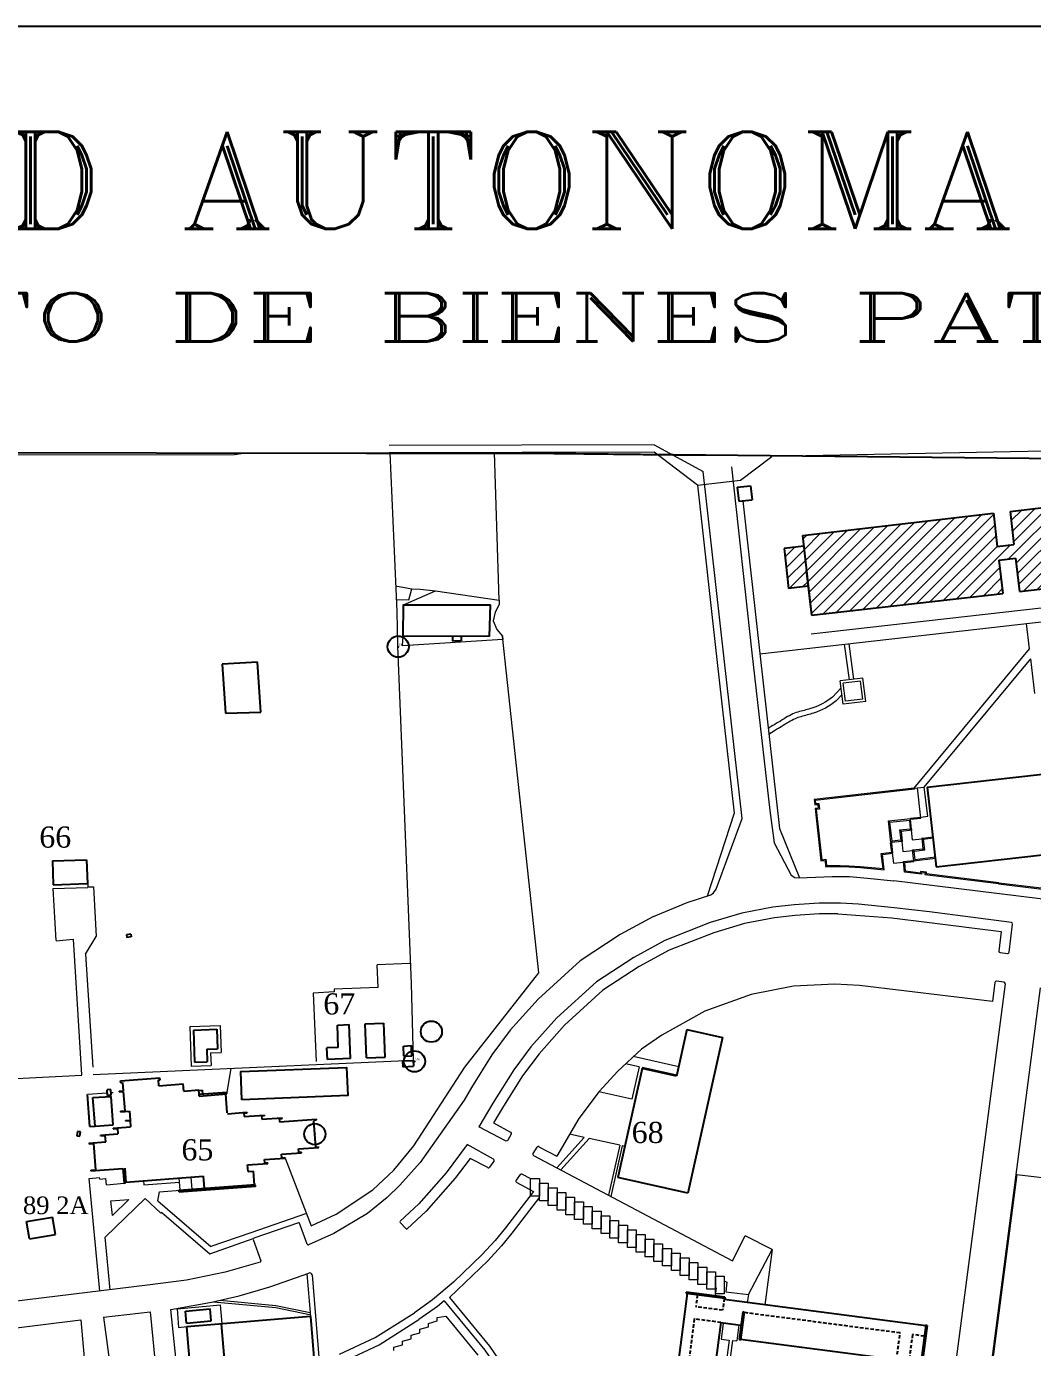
# Model space of a CAD drawing. Header units: millimetres. Extents: x 740 to 5908, y 1492 to 3373.
# Drawn here: x 4724.5 to 5010.2, y 2896.7 to 3271.8 of the extents above; entities that cross this region are included whole.
import ezdxf
from ezdxf.enums import TextEntityAlignment as Align

# ---------------------------------------------------------------- set-up
doc = ezdxf.new("R2010")
doc.units = ezdxf.units.MM
doc.header["$PDMODE"] = 32
doc.header["$PDSIZE"] = 6
doc.linetypes.add('OCULTA2', pattern=[0.3, 0.2, -0.1])
for name, color, linetype in [('AUXIPUNT', 7, 'Continuous'), ('CERCAS', 42, 'Continuous'), ('CONSTRU2', 4, 'Continuous'), ('CONSTRU3', 3, 'Continuous'), ('CVL_PUNTO_NUM', 7, 'Continuous'), ('EDIFICIOS', 7, 'Continuous'), ('INSTALACIONES', 7, 'Continuous'), ('OTROS', 6, 'Continuous'), ('TEMPO', 7, 'Continuous'), ('ZMARCO', 7, 'Continuous')]:
    doc.layers.add(name, color=color, linetype=linetype)
doc.layers.add('VIAPEATO', color=8, linetype='Continuous', lineweight=0)
doc.styles.add('ARIAL', font='BOOKOS.TTF')
doc.styles.add('MONOTXT4', font='MONOTXT4.shx')
doc.styles.add('ROMANC', font='romanc', dxfattribs={"height": 2.5})
doc.styles.add('ROMANT', font='romant', dxfattribs={"height": 3.75})

msp = doc.modelspace()

# ---------------------------------------------------------------- hatches: boundary and pattern name
at = {"layer": 'EDIFICIOS', "lineweight": 0}
h = msp.add_hatch(dxfattribs=at)
h.set_pattern_fill('ANSI31', color=5, scale=0.75, style=0)
h.set_pattern_definition([(45, (15638.3434, 6030.325), (-1.683798, 1.683798), [])])
h.paths.add_polyline_path([(5084.98, 3143.49), (5030.66, 3137.2), (5031.75, 3127.77), (5027, 3127.22), (5025.91, 3136.65), (5003.82, 3134.1), (5004.91, 3124.66), (5000.19, 3124.12), (4999.09, 3133.55), (4944.87, 3127.28), (4947.44, 3104.64), (5001.72, 3110.81), (5000.63, 3120.24), (5005.36, 3120.79), (5006.45, 3111.35), (5028.55, 3113.86), (5027.45, 3123.34), (5032.2, 3123.89), (5033.29, 3114.4), (5087.59, 3120.57)])
h.paths.add_polyline_path([(5090.96, 3140.85), (5085.35, 3140.21), (5086.65, 3128.81), (5092.32, 3129.46)])
h.paths.add_polyline_path([(4945.21, 3124.24), (4939.61, 3123.6), (4940.87, 3112.19), (4946.51, 3112.83)])
h.paths.add_polyline_path([(5043.53, 3124.93), (5071.89, 3124.93), (5071.89, 3134.42), (5043.53, 3134.42)], flags=24)

# ---------------------------------------------------------------- linework, layer by layer
at = {"color": 8, "lineweight": 0}
for p, q in [((4976.6, 3055.52), (4948.17, 3052.28)), ((4976.64, 3055.23), (4948.5, 3052.01)), ((4976.6, 3055.52), (4979.45, 3055.83)), ((4976.6, 3055.52), (4976.64, 3055.23)), ((4978.51, 3047.02), (4977.56, 3055.64)), ((4980.41, 3047.52), (4979.45, 3055.83)), ((4948.17, 3052.28), (4948.33, 3050.79)), ((4948.33, 3050.79), (4949.21, 3050.85)), ((4949.32, 3049.81), (4948.45, 3049.7)), ((4948.45, 3049.7), (4950.06, 3034.86)), ((4948.5, 3052.01), (4948.59, 3051.11)), ((4948.59, 3051.11), (4949.47, 3051.16)), ((4949.21, 3050.85), (4949.32, 3049.81)), ((4949.47, 3051.16), (4949.66, 3049.55)), ((4949.66, 3049.55), (4948.78, 3049.44)), ((4948.78, 3049.44), (4950.32, 3035.19)), ((4969.26, 3046.2), (4975.65, 3046.9)), ((4969.94, 3040.05), (4969.26, 3046.2)), ((4969.26, 3046.2), (4969.7, 3045.85)), ((4969.7, 3045.85), (4975.3, 3046.46)), ((4970.3, 3040.48), (4969.7, 3045.85)), ((4975.65, 3046.9), (4975.3, 3046.46)), ((4975.57, 3043.99), (4975.3, 3046.46)), ((4975.84, 3043.77), (4975.52, 3046.74)), ((4975.55, 3046.97), (4978.48, 3047.32)), ((4975.59, 3046.68), (4978.51, 3047.02)), ((4978.48, 3047.3), (4980.41, 3047.52)), ((4938.37, 3044.01), (4943.98, 3030.03)), ((4972.45, 3043.65), (4975.57, 3043.99)), ((4972.45, 3043.65), (4972.77, 3040.73)), ((4972.45, 3043.65), (4972.89, 3043.3)), ((4972.89, 3043.3), (4976.01, 3043.64)), ((4972.89, 3043.3), (4973.21, 3040.38)), ((4975.57, 3043.99), (4976.01, 3043.64)), ((4975.7, 3043.6), (4976.02, 3040.83)), ((4936.84, 3039.99), (4941.63, 3030.82)), ((4970.19, 3039.99), (4969.89, 3039.95)), ((4970.21, 3037.3), (4969.89, 3039.95)), ((4970.3, 3040.48), (4969.94, 3040.04)), ((4973.21, 3040.38), (4969.94, 3040.05)), ((4970.54, 3037.04), (4970.19, 3039.99)), ((4972.77, 3040.73), (4970.3, 3040.48)), ((4972.77, 3040.73), (4973.21, 3040.38)), ((4973.05, 3040.36), (4973.37, 3037.5)), ((4976.02, 3040.83), (4978.85, 3041.15)), ((4979.16, 3038.32), (4978.82, 3041.42)), ((4978.82, 3041.42), (4979.26, 3041.07)), ((4978.99, 3041.29), (4981.92, 3041.65)), ((4979.26, 3041.07), (4981.95, 3041.4)), ((4979.6, 3037.96), (4979.26, 3041.07)), ((4950.06, 3034.86), (4951.26, 3034.98)), ((4950.32, 3035.19), (4951.53, 3035.31)), ((4951.26, 3034.98), (4951.43, 3033.26)), ((4951.53, 3035.31), (4951.7, 3033.56)), ((4967.23, 3036.95), (4970.21, 3037.3)), ((4967.75, 3032.66), (4967.23, 3036.95)), ((4967.56, 3036.69), (4970.54, 3037.04)), ((4968.1, 3032.32), (4967.56, 3036.69)), ((4970.37, 3037.02), (4970.69, 3034.18)), ((4973.37, 3037.5), (4976.16, 3037.82)), ((4973.55, 3034.66), (4976.49, 3035)), ((4973.86, 3031.65), (4973.55, 3034.66)), ((4973.88, 3034.39), (4976.52, 3034.7)), ((4976.14, 3038.01), (4979.16, 3038.32)), ((4976.14, 3038.01), (4976.58, 3037.66)), ((4976.5, 3034.75), (4976.14, 3038.01)), ((4976.85, 3035.2), (4976.49, 3034.75)), ((4976.52, 3034.7), (4976.49, 3035)), ((4982.62, 3035.51), (4976.5, 3034.75)), ((4976.58, 3037.66), (4979.6, 3037.96)), ((4976.85, 3035.2), (4976.58, 3037.66)), ((4982.57, 3035.91), (4976.85, 3035.2)), ((4979.16, 3038.31), (4979.6, 3037.96)), ((4951.43, 3033.26), (4955.53, 3033.25)), ((4951.7, 3033.56), (4955.53, 3033.55)), ((4955.53, 3033.55), (4958, 3033.47)), ((4955.53, 3033.25), (4957.99, 3033.18)), ((4957.99, 3033.18), (4961.33, 3032.95)), ((4958, 3033.47), (4961.35, 3033.25)), ((4961.33, 3032.95), (4968.1, 3032.32)), ((4961.35, 3033.25), (4967.75, 3032.66)), ((4970.69, 3034.18), (4973.57, 3034.5)), ((4978.61, 3031.06), (4973.86, 3031.65)), ((4974.13, 3031.92), (4973.88, 3034.39)), ((4978.33, 3031.4), (4974.13, 3031.92)), ((4978.37, 3031.81), (4978.33, 3031.4)), ((4980.09, 3031.68), (4978.37, 3031.81)), ((4978.64, 3031.49), (4978.61, 3031.06)), ((4979.77, 3031.4), (4978.64, 3031.49)), ((4979.72, 3030.92), (4979.77, 3031.4)), ((5000.55, 3028.36), (4979.72, 3030.92)), ((4980.05, 3031.19), (4980.09, 3031.68)), ((5000.59, 3028.66), (4980.05, 3031.19)), ((4941.63, 3030.82), (4942.67, 3030.16)), ((4942.67, 3030.16), (4943.84, 3030.02)), ((4943.84, 3030.02), (4953.3, 3030.43)), ((4953.3, 3030.43), (4958.2, 3030.39)), ((4958.2, 3030.39), (4963.31, 3029.94)), ((4963.31, 3029.94), (4970.84, 3029.21)), ((5000.55, 3028.36), (5015.31, 3026.56)), ((5000.59, 3028.66), (5015.13, 3026.89))]:
    msp.add_line(p, q, dxfattribs=at)
msp.add_lwpolyline([(4300.18, 1984.43), (4453.08, 1940.03), (4580.18, 1912.85), (4722.26, 1870.97), (4798.36, 1843.09), (4883.6, 1835.78), (4915.97, 1848.95), (5020.9, 1900.99), (5233.79, 2716.9), (5251.5, 2788.26), (5258.76, 2832.58), (5262.45, 2871.52), (5263.64, 2901.55), (5263.33, 2931.6), (5259.57, 2976.3), (5248.42, 3146.62), (4880.45, 3150.47), (4106.56, 3151.7)])
at = {"layer": 'AUXIPUNT', "color": 7}
msp.add_point((4806.36, 2957.27), dxfattribs=at)
at = {"layer": 'CERCAS', "color": 7}
for p, q in [((4790.13, 3091.31), (4780.07, 3090.72)), ((4791.02, 3077.13), (4790.13, 3091.31)), ((4780.07, 3090.72), (4780.99, 3076.78)), ((4780.99, 3076.78), (4791.02, 3077.13))]:
    msp.add_line(p, q, dxfattribs=at)
at = {"layer": 'CONSTRU2', "color": 7}
for p, q in [((4845.46, 3098.62), (4845.46, 3097.28)), ((4847.92, 3098.61), (4847.92, 3097.36)), ((4847.92, 3097.36), (4845.46, 3097.28))]:
    msp.add_line(p, q, dxfattribs=at)
for points in [[(4855.92, 3098.59), (4831.42, 3098.66), (4831.51, 3107.54), (4856.16, 3107.52)], [(4785.65, 2967.05), (4785.32, 2975.02), (4815.32, 2976.24), (4815.72, 2968.23)]]:
    msp.add_lwpolyline(points, close=True, dxfattribs=at)
at = {"layer": 'CONSTRU3', "color": 7}
for p, q in [((4926.3, 3140.94), (4930.13, 3141.37)), ((4926.3, 3140.94), (4926.78, 3136.96)), ((4930.13, 3141.37), (4930.61, 3137.39)), ((4926.78, 3136.96), (4930.61, 3137.39)), ((4831.53, 2982.3), (4833.81, 2982.41)), ((4831.66, 2979.43), (4831.53, 2982.3)), ((4833.94, 2979.53), (4833.81, 2982.41)), ((4831.66, 2979.43), (4833.94, 2979.53)), ((4831.3, 2978.07), (4834.3, 2978.2)), ((4831.3, 2978.07), (4831.38, 2976.42)), ((4831.38, 2976.42), (4834.37, 2976.56)), ((4834.3, 2978.2), (4834.37, 2976.56)), ((4724.46, 2932.52), (4731.89, 2933.72)), ((4724.46, 2932.52), (4731.89, 2933.72)), ((4732.76, 2928.77), (4731.89, 2933.72)), ((4732.76, 2928.77), (4731.89, 2933.72)), ((4725.34, 2927.57), (4724.46, 2932.52)), ((4725.34, 2927.57), (4724.46, 2932.52)), ((4725.34, 2927.57), (4732.76, 2928.77)), ((4725.34, 2927.57), (4732.76, 2928.77)), ((4769.66, 2907.04), (4776.63, 2907.66)), ((4776.93, 2904.23), (4776.63, 2907.66)), ((4769.97, 2903.61), (4769.66, 2907.04)), ((4769.97, 2903.61), (4776.89, 2904.23))]:
    msp.add_line(p, q, dxfattribs=at)
msp.add_circle((4839.46, 2986.39), 3, dxfattribs=at)
at = {"layer": 'EDIFICIOS', "color": 7}
for p, q in [((5003.82, 3134.1), (5025.91, 3136.65)), ((4944.87, 3127.28), (4999.09, 3133.55)), ((4999.09, 3133.55), (5000.19, 3124.12)), ((5003.82, 3134.1), (5004.91, 3124.66)), ((4944.87, 3127.28), (4947.44, 3104.64)), ((5000.19, 3124.12), (5004.91, 3124.66)), ((4945.21, 3124.24), (4939.61, 3123.6)), ((4939.61, 3123.6), (4940.87, 3112.19)), ((5000.63, 3120.24), (5005.36, 3120.79)), ((5000.63, 3120.24), (5001.72, 3110.81)), ((5005.36, 3120.79), (5006.45, 3111.35)), ((5006.45, 3111.35), (5028.55, 3113.86)), ((4946.51, 3112.83), (4940.87, 3112.19)), ((4947.44, 3104.64), (5001.72, 3110.81)), ((4980.28, 3055.77), (5034.33, 3061.92)), ((4980.28, 3055.77), (4982.85, 3033.13)), ((4982.85, 3033.13), (5036.9, 3039.28)), ((4731.85, 3034.83), (4741.55, 3035.16)), ((4731.85, 3034.83), (4732.07, 3028.1)), ((4741.55, 3035.16), (4741.77, 3028.43)), ((4732.07, 3028.1), (4741.77, 3028.43)), ((4771.88, 2986.83), (4778.5, 2987.06)), ((4771.88, 2986.83), (4772.22, 2977.69)), ((4778.5, 2987.06), (4778.7, 2981.51)), ((4812.77, 2988.26), (4816.13, 2988.38)), ((4813.03, 2981.87), (4812.77, 2988.26)), ((4816.51, 2978.79), (4816.13, 2988.38)), ((4820.63, 2988.57), (4825.93, 2988.75)), ((4821.01, 2978.98), (4820.63, 2988.57)), ((4826.31, 2979.17), (4825.93, 2988.75)), ((4912.06, 2986.95), (4909.11, 2973.74)), ((4912.06, 2986.95), (4922.17, 2984.7)), ((4922.17, 2984.7), (4912.31, 2940.54)), ((4775.68, 2981.41), (4778.7, 2981.51)), ((4775.68, 2981.41), (4775.81, 2977.81)), ((4813.03, 2981.87), (4809.77, 2981.75)), ((4810.01, 2978.5), (4809.77, 2981.75)), ((4816.51, 2978.75), (4810.01, 2978.5)), ((4821.01, 2978.98), (4826.31, 2979.17)), ((4772.22, 2977.69), (4775.81, 2977.81)), ((4899.35, 2975.92), (4892.44, 2944.98)), ((4909.11, 2973.74), (4899.35, 2975.92)), ((4751.21, 2972.37), (4762.4, 2973.24)), ((4751.25, 2971.87), (4751.21, 2972.37)), ((4751.25, 2971.87), (4751.77, 2971.91)), ((4751.77, 2971.91), (4751.95, 2969.57)), ((4761.94, 2972.7), (4762.44, 2972.74)), ((4762.07, 2970.98), (4761.94, 2972.7)), ((4762.07, 2970.98), (4769.02, 2971.52)), ((4762.44, 2972.74), (4762.4, 2973.24)), ((4769.18, 2969.49), (4769.02, 2971.52)), ((4743.37, 2967.66), (4748.5, 2967.96)), ((4750.76, 2969.48), (4751.95, 2969.57)), ((4750.76, 2969.48), (4750.77, 2969.3)), ((4750.77, 2969.3), (4751.97, 2969.39)), ((4751.97, 2969.39), (4752.39, 2963.87)), ((4769.18, 2969.49), (4773.42, 2969.82)), ((4773.51, 2968.59), (4773.42, 2969.82)), ((4773.43, 2969.68), (4774.47, 2969.76)), ((4773.51, 2968.59), (4781.34, 2969.19)), ((4773.55, 2968.09), (4773.51, 2968.59)), ((4773.55, 2968.09), (4781.38, 2968.69)), ((4774.55, 2968.67), (4774.47, 2969.76)), ((4781.51, 2963.31), (4781.11, 2968.69)), ((4781.38, 2968.71), (4781.34, 2969.19)), ((4751.15, 2963.77), (4752.39, 2963.87)), ((4751.15, 2963.77), (4751.16, 2963.6)), ((4751.16, 2963.6), (4753.72, 2963.8)), ((4753.72, 2963.8), (4753.92, 2961.29)), ((4781.54, 2963.09), (4787.09, 2963.51)), ((4786.24, 2963.26), (4787.11, 2963.33)), ((4787.09, 2963.51), (4787.11, 2963.33)), ((4752.61, 2961.19), (4753.92, 2961.29)), ((4752.61, 2961.19), (4752.63, 2961.02)), ((4752.63, 2961.02), (4753.93, 2961.12)), ((4753.93, 2961.12), (4754.07, 2959.31)), ((4786.24, 2963.26), (4786.31, 2962.28)), ((4786.31, 2962.28), (4792.09, 2962.71)), ((4791.21, 2962.46), (4792.1, 2962.53)), ((4791.21, 2962.46), (4791.28, 2961.51)), ((4791.28, 2961.51), (4797.07, 2961.94)), ((4792.09, 2962.71), (4792.1, 2962.56)), ((4796.28, 2961.7), (4797.08, 2961.76)), ((4796.28, 2961.7), (4796.35, 2960.79)), ((4796.35, 2960.79), (4806.8, 2961.56)), ((4797.08, 2961.76), (4797.07, 2961.94)), ((4805.99, 2961.32), (4806.81, 2961.38)), ((4806.63, 2953.61), (4806.09, 2960.93)), ((4806.81, 2961.38), (4806.8, 2961.56)), ((4745.55, 2956.97), (4750.46, 2957.34)), ((4745.57, 2956.79), (4745.55, 2956.97)), ((4745.57, 2956.79), (4746.86, 2956.89)), ((4747, 2955.05), (4746.86, 2956.89)), ((4749.09, 2958.93), (4754.07, 2959.31)), ((4749.09, 2958.93), (4749.1, 2958.75)), ((4749.1, 2958.75), (4750.35, 2958.84)), ((4750.35, 2958.84), (4750.46, 2957.34)), ((4742.23, 2954.7), (4747, 2955.05)), ((4742.23, 2954.7), (4742.25, 2954.54)), ((4742.25, 2954.54), (4743.54, 2954.63)), ((4743.54, 2954.63), (4744.04, 2947.14)), ((4801.75, 2953.07), (4807.46, 2953.49)), ((4801.82, 2952.13), (4801.75, 2953.07)), ((4801.82, 2952.13), (4802.62, 2952.19)), ((4802.63, 2952.01), (4802.62, 2952.19)), ((4806.63, 2953.61), (4807.45, 2953.67)), ((4807.46, 2953.49), (4807.45, 2953.67)), ((4787.29, 2948.55), (4793.05, 2948.98)), ((4787.43, 2946.69), (4787.29, 2948.55)), ((4792.1, 2950.05), (4797.9, 2950.48)), ((4792.17, 2949.09), (4792.1, 2950.05)), ((4792.17, 2949.09), (4793.04, 2949.16)), ((4793.05, 2948.98), (4793.04, 2949.16)), ((4796.92, 2951.58), (4802.63, 2952.01)), ((4797, 2950.59), (4796.92, 2951.58)), ((4797, 2950.59), (4797.88, 2950.66)), ((4797.9, 2950.48), (4797.88, 2950.66)), ((4742.75, 2947.04), (4744.04, 2947.14)), ((4742.75, 2947.04), (4742.76, 2946.87)), ((4742.76, 2946.87), (4751.89, 2947.55)), ((4751.89, 2947.55), (4752.24, 2943.4)), ((4752.39, 2947.59), (4752.74, 2943.44)), ((4752.72, 2943.68), (4774.79, 2945.36)), ((4775.05, 2941.85), (4774.79, 2945.36)), ((4787.43, 2946.69), (4788.92, 2946.8)), ((4789.22, 2942.78), (4788.92, 2946.8)), ((4912.31, 2940.54), (4892.44, 2944.98)), ((4752.24, 2943.4), (4752.64, 2943.43)), ((4789.49, 2942.9), (4767.77, 2941.32)), ((4767.8, 2940.83), (4767.77, 2941.32)), ((4789.53, 2942.4), (4767.8, 2940.83)), ((4789.53, 2942.4), (4789.5, 2942.8)), ((4912.09, 2912.01), (4905.5, 2861.24)), ((4911.85, 2912.44), (4911.8, 2912.05)), ((4922.77, 2910.63), (4911.8, 2912.05)), ((4922.82, 2911.03), (4911.85, 2912.44)), ((4922.82, 2911.03), (4922.77, 2910.63)), ((4979.86, 2902.88), (4922.59, 2910.37)), ((4805.15, 2905.49), (4770.02, 2902.57)), ((4781.99, 2878.24), (4779.9, 2903.39)), ((4805.15, 2905.49), (4807.22, 2880.34)), ((4921.7, 2903.81), (4916.34, 2862.9)), ((4921.7, 2903.81), (4927.39, 2903.07)), ((4927.88, 2906.82), (4926.85, 2898.95)), ((4928.28, 2906.77), (4927.25, 2898.9)), ((4928.28, 2906.77), (4927.88, 2906.82)), ((4772.1, 2877.53), (4770.02, 2902.57)), ((4979.88, 2903), (4978.48, 2892.25)), ((4980.27, 2902.95), (4978.87, 2892.2)), ((4980.27, 2902.95), (4979.88, 2903)), ((4926.85, 2898.95), (4927.25, 2898.9)), ((4927.27, 2899.04), (4971.59, 2893.28))]:
    msp.add_line(p, q, dxfattribs=at)
at = {"layer": 'EDIFICIOS', "color": 7, "linetype": 'OCULTA2', "ltscale": 5}
for p, q in [((4915.01, 2911.63), (4914.57, 2908.24)), ((4922.18, 2907.26), (4914.57, 2908.24)), ((4922.62, 2910.65), (4922.18, 2907.26)), ((4914.12, 2904.8), (4908.8, 2863.88)), ((4921.7, 2903.81), (4914.12, 2904.8)), ((4972.57, 2900.83), (4928.26, 2906.62)), ((4971.59, 2893.28), (4972.57, 2900.83)), ((4976.09, 2900.37), (4975.11, 2892.88)), ((4979.48, 2899.93), (4976.09, 2900.37))]:
    msp.add_line(p, q, dxfattribs=at)
at = {"layer": 'INSTALACIONES', "color": 7}
for p, q in [((4738.96, 2958.04), (4738.81, 2956.81)), ((4738.81, 2956.81), (4739.63, 2956.72)), ((4739.81, 2957.96), (4738.96, 2958.04)), ((4739.63, 2956.72), (4739.81, 2957.96))]:
    msp.add_line(p, q, dxfattribs=at)
for p in [(4830.03, 3095.68), (4834.68, 2977.94)]:
    msp.add_point(p, dxfattribs=at)
at = {"layer": 'OTROS', "color": 7}
for p, q in [((4754.16, 3014.05), (4752.92, 3013.88)), ((4752.92, 3013.88), (4752.97, 3013.13)), ((4754.22, 3013.3), (4752.97, 3013.13)), ((4754.16, 3014.05), (4754.22, 3013.3)), ((4748.41, 2969.95), (4747.38, 2969.86)), ((4747.47, 2968.25), (4747.38, 2969.86)), ((4748.5, 2968.35), (4747.47, 2968.25)), ((4748.5, 2968.35), (4748.41, 2969.95))]:
    msp.add_line(p, q, dxfattribs=at)
at = {"layer": 'TEMPO', "color": 7}
for p, q in [((4945.94, 3117.41), (4947.42, 3104.64)), ((4742.47, 2959.47), (4741.8, 2968.57)), ((4743.97, 2959.58), (4743.37, 2967.66)), ((4749.1, 2959.88), (4748.5, 2967.96)), ((4742.47, 2959.47), (4743.97, 2959.58)), ((4743.97, 2959.58), (4749.1, 2959.88))]:
    msp.add_line(p, q, dxfattribs=at)
at = {"layer": 'VIAPEATO', "color": 8}
for p, q in [((4902.76, 3152.96), (4827.5, 3152.78)), ((4902.76, 3152.96), (4916.69, 3145.46)), ((5026.34, 3151.42), (4936.13, 3149.64)), ((4783.58, 3150.15), (4675.79, 3150.05)), ((4786.72, 3150.58), (4783.58, 3150.15)), ((4827.5, 3150.68), (4786.72, 3150.58)), ((4902.77, 3150.86), (4827.5, 3150.68)), ((4827.67, 3150.68), (4829.62, 3105.66)), ((4858.76, 3108.93), (4857.42, 3150.79)), ((4915.04, 3141.54), (4902.77, 3150.86)), ((4927.29, 3142.99), (4936.13, 3149.64)), ((4922.61, 3092.19), (4916.69, 3145.46)), ((4924.74, 3146.76), (4930.45, 3093.96)), ((4915.04, 3141.54), (4927.29, 3142.99)), ((4915.04, 3141.54), (4920.5, 3092.06)), ((4927.94, 3137.09), (4932.71, 3093.71)), ((4829.29, 3112.92), (4833.91, 3112.08)), ((4831.51, 3107.54), (4840.66, 3111.58)), ((4833.11, 3108.96), (4833.91, 3112.08)), ((4833.91, 3112.08), (4836.3, 3111.97)), ((4836.3, 3111.97), (4840.66, 3111.58)), ((4840.66, 3111.58), (4858.76, 3108.93)), ((4932.72, 3093.65), (5098.72, 3112.52)), ((4829.44, 3109.03), (4833.11, 3108.96)), ((4858.75, 3107.68), (4857.62, 3105.46)), ((4858.76, 3108.93), (4858.75, 3107.68)), ((4947.37, 3099.34), (5019.41, 3107.52)), ((4829.62, 3105.66), (4829.86, 3095.85)), ((4857.62, 3105.46), (4857.02, 3103.02)), ((4857.02, 3103.02), (4858.05, 3100.6)), ((5009.35, 3095.04), (5008.52, 3102.27)), ((4831.28, 3095.94), (4831.42, 3098.66)), ((4858.05, 3100.6), (4859.62, 3098.64)), ((4859.62, 3098.64), (4859.79, 3097.67)), ((4869.98, 3003.12), (4859.63, 3098.7)), ((4829.86, 3095.85), (4831.13, 3063.24)), ((4859.79, 3097.67), (4831.28, 3095.94)), ((4956.73, 3096.4), (4958.11, 3086.29)), ((4957.99, 3096.52), (4959.36, 3086.44)), ((4976.6, 3055.52), (5009.35, 3095.04)), ((4979.45, 3055.83), (5009.67, 3092.27)), ((5010.8, 3082.42), (5009.67, 3092.27)), ((4962.02, 3086.75), (4955.56, 3086)), ((4956.42, 3079.34), (4955.56, 3086)), ((4961.37, 3085.92), (4956.4, 3085.34)), ((4957.07, 3080.17), (4956.4, 3085.34)), ((4962.04, 3080.74), (4961.37, 3085.92)), ((4962.88, 3080.08), (4962.02, 3086.75)), ((4962.88, 3080.08), (4956.42, 3079.34)), ((4962.04, 3080.74), (4957.07, 3080.17)), ((4831.13, 3063.24), (4833.69, 3000.02)), ((4731.95, 3026.98), (4741.95, 3027.32)), ((4741.94, 3027.47), (4743.55, 3027.47)), ((4743.55, 3027.47), (4744.26, 3013.35)), ((5125.34, 3010.04), (4970.84, 3029.21)), ((4731.95, 3026.98), (4732.84, 3012.24)), ((4732.9, 3012.15), (4737.76, 3012.66)), ((4737.76, 3012.66), (4740.11, 2974.1)), ((4741.28, 3008.39), (4744.26, 3013.35)), ((4741.28, 3008.39), (4743.28, 2976.31)), ((4833.45, 3005.74), (4824.12, 3005.37)), ((4824.37, 2998.93), (4824.12, 3005.37)), ((4881.72, 3006.51), (4869.77, 2995.64)), ((4849, 2976.25), (4869.98, 3003.12)), ((4811.85, 2997.65), (4805.86, 2997.34)), ((4805.86, 2997.34), (4806.71, 2977.91)), ((4824.37, 2998.93), (4811.83, 2998.44)), ((4811.83, 2998.44), (4811.85, 2997.65)), ((4833.69, 3000.02), (4834.29, 2978.3)), ((4869.77, 2995.64), (4861.85, 2986.79)), ((4917.14, 2992.19), (4904.91, 2985.39)), ((4861.85, 2986.79), (4856.65, 2979.77)), ((4904.91, 2985.39), (4899.11, 2981.45)), ((4856.65, 2979.77), (4850.86, 2970.53)), ((4899.11, 2981.45), (4892.44, 2975.18)), ((4909.7, 2976.41), (4896.81, 2979.29)), ((4743.42, 2974.21), (4834.29, 2978.3)), ((4782.55, 2975.9), (4781.34, 2969.19)), ((4834.44, 2953.99), (4849, 2976.25)), ((4892.44, 2975.18), (4887.14, 2969.4)), ((4898.49, 2976.37), (4894.63, 2977.23)), ((4898.49, 2976.37), (4896.44, 2967.2)), ((4909.16, 2973.99), (4899.4, 2976.17)), ((4717.84, 2972.92), (4740.16, 2974.01)), ((4850.86, 2970.53), (4848.76, 2966.89)), ((4887.14, 2969.4), (4881.31, 2961.68)), ((4896.44, 2967.2), (4887.05, 2969.29)), ((4848.76, 2966.89), (4836.28, 2949.19)), ((4881.31, 2961.68), (4875.08, 2951.05)), ((4875.1, 2947.71), (4882.88, 2956.36)), ((4876.24, 2947.11), (4884.28, 2956.05)), ((4882.88, 2956.36), (4878.73, 2957.29)), ((4892.94, 2954.11), (4884.28, 2956.05)), ((4828.77, 2947.05), (4834.44, 2953.99)), ((4849.65, 2954.32), (4843.68, 2946.29)), ((4857.12, 2950.19), (4849.65, 2954.32)), ((4868.33, 2951.79), (4869.51, 2953.59)), ((4870.03, 2953.72), (4875.08, 2951.05)), ((4892.94, 2954.11), (4889.78, 2939.95)), ((4893.63, 2953.96), (4890.42, 2939.61)), ((4894.41, 2953.79), (4893.63, 2953.96)), ((4797.9, 2950.48), (4805.32, 2931.26)), ((4836.28, 2949.19), (4830.51, 2942.82)), ((4850.52, 2950.38), (4846.19, 2944.77)), ((4855.47, 2947.76), (4850.52, 2950.38)), ((4857.25, 2949.6), (4855.98, 2947.87)), ((4868.47, 2951.22), (4924.99, 2921.33)), ((4742.25, 2944.73), (4745.23, 2945.01)), ((4745.28, 2912.7), (4742.27, 2944.73)), ((4745.28, 2944.48), (4745.23, 2945.01)), ((4745.28, 2944.48), (4747.03, 2944.65)), ((4747.2, 2942.93), (4747.03, 2944.65)), ((4822.8, 2941.5), (4828.77, 2947.05)), ((4843.68, 2946.29), (4835.87, 2937.52)), ((4846.19, 2944.77), (4838.02, 2935.43)), ((4864.7, 2945.8), (4863.55, 2944.17)), ((4865.22, 2945.92), (4867.65, 2944.64)), ((4747.2, 2942.93), (4752.24, 2943.4)), ((4757.68, 2944.06), (4757.78, 2942.86)), ((4757.78, 2942.86), (4767.93, 2943.64)), ((4761.75, 2938.36), (4762.22, 2940.94)), ((4762.22, 2940.94), (4768.09, 2941.4)), ((4812.47, 2934.57), (4822.8, 2941.5)), ((4830.51, 2942.82), (4826.89, 2939.29)), ((4868.45, 2941.02), (4860.5, 2930.63)), ((4863.69, 2943.59), (4868.49, 2940.97)), ((4746.86, 2928.07), (4758.23, 2939.03)), ((4748.44, 2938.35), (4753.58, 2938.72)), ((4748.9, 2934.22), (4748.44, 2938.35)), ((4748.9, 2934.22), (4753.58, 2938.72)), ((4758.23, 2939.03), (4762.6, 2934.88)), ((4761.75, 2938.36), (4776.82, 2925.37)), ((4826.89, 2939.29), (4821.36, 2934.74)), ((4835.87, 2937.52), (4830.58, 2932.57)), ((4870.15, 2939.36), (4862.34, 2929.17)), ((4762.95, 2934.99), (4762.6, 2934.88)), ((4762.95, 2934.99), (4776.51, 2923.31)), ((4803.96, 2934.78), (4788.24, 2929.28)), ((4805.32, 2931.26), (4812.47, 2934.57)), ((4821.36, 2934.74), (4811.75, 2929.07)), ((4838.02, 2935.43), (4832.63, 2930.38)), ((4801.72, 2932.14), (4789.05, 2927.71)), ((4804.24, 2926.01), (4802.04, 2931.99)), ((4830.56, 2932.22), (4832.27, 2930.39)), ((4860.5, 2930.63), (4857.6, 2927.08)), ((4748.26, 2913.04), (4746.86, 2928.07)), ((4776.51, 2923.31), (4788.82, 2927.63)), ((4788.24, 2929.28), (4776.82, 2925.37)), ((4788.9, 2927.39), (4791.02, 2921.29)), ((4811.75, 2929.07), (4804.57, 2925.87)), ((4857.6, 2927.08), (4853.82, 2923)), ((4862.34, 2929.17), (4859.38, 2925.53)), ((4924.99, 2921.33), (4928.58, 2928.39)), ((4936.21, 2924.48), (4928.58, 2928.39)), ((4853.82, 2923), (4845.76, 2915.28)), ((4859.38, 2925.53), (4855.49, 2921.35)), ((4929.55, 2911.73), (4936.21, 2924.48)), ((4936.21, 2924.48), (4934.17, 2908.85)), ((4790.85, 2920.97), (4780.89, 2918.13)), ((4769.89, 2915.79), (4758.84, 2914.4)), ((4780.89, 2918.13), (4769.89, 2915.79)), ((4793.59, 2913.95), (4804.68, 2917.8)), ((4804.14, 2917.61), (4805.15, 2905.49)), ((4805.57, 2917.37), (4807.63, 2892.79)), ((4845.76, 2915.28), (4839.76, 2910.2)), ((4922.65, 2915.67), (4923.42, 2915.26)), ((4923.42, 2915.26), (4923.12, 2912.51)), ((4758.84, 2914.4), (4647.32, 2900.68)), ((4776.98, 2909.53), (4784.84, 2911.36)), ((4784.84, 2911.36), (4793.59, 2913.95)), ((4920.33, 2913.67), (4920.08, 2911.38)), ((4923.12, 2912.51), (4929.55, 2911.73)), ((4929.55, 2911.73), (4929.13, 2909.51)), ((4765.49, 2907.5), (4776.98, 2909.53)), ((4768.78, 2875.81), (4765.49, 2907.5)), ((4767.29, 2907.69), (4779.56, 2908.77)), ((4767.29, 2907.69), (4767.68, 2902.39)), ((4777.56, 2909.67), (4795.25, 2908.06)), ((4779.44, 2910.1), (4795.34, 2908.66)), ((4780.01, 2903.4), (4779.56, 2908.77)), ((4795.25, 2908.06), (4804.9, 2906.04)), ((4795.34, 2908.66), (4805.03, 2906.63)), ((4839.76, 2910.2), (4834.63, 2906.57)), ((4841.2, 2908.34), (4835.93, 2904.62)), ((4843.11, 2909.95), (4841.2, 2908.34)), ((4682.51, 2897.4), (4739.96, 2904.54)), ((4739.96, 2904.54), (4742.47, 2874.99)), ((4746.39, 2905.34), (4759.61, 2906.83)), ((4746.39, 2905.34), (4751.4, 2868.16)), ((4759.61, 2906.83), (4764.48, 2857.82)), ((4823.48, 2899.57), (4834.63, 2906.57)), ((4824.62, 2897.5), (4835.93, 2904.62)), ((4838.61, 2902.55), (4838.67, 2903.55)), ((4838.67, 2903.55), (4841.07, 2904.23)), ((4841.07, 2904.23), (4841.12, 2905.23)), ((4841.12, 2905.23), (4843.58, 2905.61)), ((4843.58, 2905.61), (4852.69, 2894.55)), ((4922.36, 2903.54), (4921.77, 2899.1)), ((4767.68, 2902.39), (4770.02, 2902.63)), ((4813.34, 2894.78), (4823.48, 2899.57)), ((4833.71, 2899.18), (4833.76, 2900.18)), ((4833.76, 2900.18), (4836.16, 2900.86)), ((4836.16, 2900.86), (4836.22, 2901.86)), ((4836.22, 2901.86), (4838.61, 2902.55)), ((4926.82, 2903.15), (4926.23, 2898.56)), ((4814.34, 2892.65), (4824.62, 2897.5)), ((4828.8, 2895.81), (4828.85, 2896.81)), ((4828.85, 2896.81), (4831.25, 2897.49)), ((4831.25, 2897.49), (4831.31, 2898.49)), ((4831.31, 2898.49), (4833.71, 2899.18)), ((4921.77, 2899.1), (4924.05, 2898.82)), ((4924.05, 2898.82), (4922.99, 2890.9)), ((4924.34, 2892.97), (4925.08, 2898.72)), ((4925.08, 2898.72), (4926.23, 2898.56))]:
    msp.add_line(p, q, dxfattribs=at)
at = {"layer": 'VIAPEATO', "color": 8, "lineweight": 0}
for p, q in [((4920.5, 3092.06), (4925.42, 3048.4)), ((4927.76, 3046.9), (4922.61, 3092.19)), ((4930.45, 3093.96), (4935.54, 3049.19)), ((4932.71, 3093.71), (4938.37, 3044.01)), ((4925.42, 3048.4), (4917.83, 3024.88)), ((4920.32, 3026.84), (4927.76, 3046.9)), ((4935.54, 3049.19), (4936.84, 3039.99)), ((4912.14, 3023.02), (4918.85, 3025.22)), ((4918.85, 3025.22), (4919.61, 3025.83)), ((4919.61, 3025.83), (4920.32, 3026.84)), ((4902.52, 3019.1), (4912.14, 3023.02)), ((4936.45, 3021.68), (4927.64, 3019.98)), ((4942.49, 3022.36), (4936.45, 3021.68)), ((4949.57, 3022.84), (4942.49, 3022.36)), ((4949.68, 3019.84), (4942.76, 3019.37)), ((4955.7, 3022.85), (4949.57, 3022.84)), ((4954.94, 3019.85), (4949.68, 3019.84)), ((4954.94, 3019.85), (4970.25, 3018.66)), ((4960.78, 3022.57), (4955.7, 3022.85)), ((4970.88, 3021.53), (4960.78, 3022.57)), ((4980.96, 3020.36), (4970.88, 3021.53)), ((5004.18, 3017.39), (4980.96, 3020.36)), ((4902.52, 3019.1), (4893.07, 3013.94)), ((4942.76, 3019.37), (4936.9, 3018.71)), ((4970.25, 3018.66), (4980.95, 3017.37)), ((4980.95, 3017.37), (5001.29, 3014.82)), ((5003.53, 3008.91), (5004.52, 3016.94)), ((4893.07, 3013.94), (4881.72, 3006.51)), ((5001.29, 3014.82), (5000.62, 3009.27)), ((5000.97, 3008.83), (5003.08, 3008.56)), ((4942.28, 2999.26), (4930.28, 2996.89)), ((4954.03, 2999.89), (4942.28, 2999.26)), ((4961.05, 2999.44), (4954.03, 2999.89)), ((4998.85, 2994.91), (4961.05, 2999.44)), ((5002.39, 2999.97), (4983.66, 2855.98)), ((5012.37, 2998.79), (4994.9, 2864.62)), ((4999.48, 3000.36), (4998.85, 2994.91)), ((5002.04, 3000.41), (4999.93, 3000.71)), ((4930.28, 2996.89), (4917.14, 2992.19)), ((5005.72, 2945.82), (4995.2, 2865.39)), ((5005.72, 2945.82), (5064.79, 2938.95))]:
    msp.add_line(p, q, dxfattribs=at)
at = {"layer": 'VIAPEATO', "color": 7}
for p, q in [((4741.91, 3028.44), (4741.95, 3027.32)), ((4770.83, 2987.85), (4779.51, 2988.14)), ((4770.83, 2987.85), (4771.24, 2976.6)), ((4779.51, 2988.14), (4779.79, 2980.5)), ((4776.77, 2980.39), (4779.79, 2980.5)), ((4776.77, 2980.39), (4776.9, 2976.8)), ((4771.24, 2976.6), (4776.9, 2976.8)), ((4899.4, 2976.17), (4899.35, 2975.92)), ((4747.43, 2968.92), (4741.8, 2968.57)), ((4749.08, 2969.03), (4748.46, 2968.99)), ((4768.1, 2941.35), (4767.84, 2944.83)), ((4771.51, 2941.6), (4771.25, 2945.09)), ((4922.77, 2910.63), (4911.8, 2912.05))]:
    msp.add_line(p, q, dxfattribs=at)
at = {"layer": 'VIAPEATO', "color": 8}
for points in [[(4300.18, 1984.43), (4453.08, 1940.03), (4580.18, 1912.85), (4722.26, 1870.97), (4798.36, 1843.09), (4883.6, 1835.78), (4915.97, 1848.95), (5020.9, 1900.99), (5166.66, 2434.78), (5162.69, 2435.67), (5233.79, 2716.9), (5251.5, 2788.26), (5258.76, 2832.58), (5262.45, 2871.52), (5263.64, 2901.55), (5263.33, 2931.6), (5259.57, 2976.3), (5248.42, 3146.62), (5026.32, 3148.94), (4928.99, 3149.96), (4908.03, 3150), (4857.43, 3150.5), (4106.56, 3151.7)], [(4859.98, 2965.22), (4857.13, 2960.53)], [(4855.49, 2921.35), (4844.59, 2910.91), (4856.01, 2897.04), (4859.64, 2891.7), (4862.39, 2886.48)], [(4843.11, 2909.95), (4854.61, 2895.99), (4858.14, 2890.8), (4860.85, 2885.67)]]:
    msp.add_lwpolyline(points, dxfattribs=at)
for points in [[(4955.82, 3083.97), (4953.41, 3081.39, -0.093035), (4947.53, 3078.25, -0.012743), (4944.04, 3077.25, 0.04395), (4942.13, 3076.57, 0.028944), (4940.17, 3075.53, -0.001639), (4935.92, 3072.97, 0.023986), (4935.13, 3072.45, 0.023986)], [(4956.07, 3082.03), (4954.43, 3080.29, -0.094441), (4947.98, 3076.82, -0.012743), (4944.42, 3075.8, 0.04395), (4942.75, 3075.21, 0.028944), (4940.95, 3074.25, -0.001639), (4936.69, 3071.69, 0.052399), (4935.29, 3070.63)], [(4857.13, 2960.53), (4861.95, 2957.81, -0.410856), (4862.1, 2957.27), (4861.17, 2955.57, -0.409558), (4860.5, 2955.37), (4852.91, 2959.38)]]:
    msp.add_lwpolyline(points, format="xyb", dxfattribs=at)
at = {"layer": 'VIAPEATO', "color": 8, "lineweight": 0}
for points in [[(4927.64, 3019.98), (4918.68, 3017.32), (4905.72, 3012.25), (4896.96, 3007.46), (4886.35, 3000.52), (4875.14, 2990.31), (4867.71, 2982.02), (4862.9, 2975.51), (4856.95, 2966.04), (4852.91, 2959.38)], [(4936.9, 3018.71), (4928.35, 3017.07), (4919.65, 3014.48), (4906.99, 3009.52), (4898.5, 3004.88), (4888.2, 2998.14), (4877.27, 2988.2), (4870.04, 2980.12), (4865.38, 2973.82), (4859.98, 2965.22)]]:
    msp.add_lwpolyline(points, dxfattribs=at)
at = {"layer": 'VIAPEATO', "color": 8}
for points in [[(4867.65, 2944.67), (4870.15, 2944.67), (4870.15, 2939.67), (4867.65, 2939.67)], [(4870.15, 2943.35), (4872.65, 2943.35), (4872.65, 2938.35), (4870.15, 2938.35)], [(4872.65, 2942.03), (4875.15, 2942.03), (4875.15, 2937.03), (4872.65, 2937.03)], [(4875.15, 2940.71), (4877.65, 2940.71), (4877.65, 2935.71), (4875.15, 2935.71)], [(4877.65, 2939.39), (4880.15, 2939.39), (4880.15, 2934.39), (4877.65, 2934.39)], [(4880.15, 2938.06), (4882.65, 2938.06), (4882.65, 2933.06), (4880.15, 2933.06)], [(4882.65, 2936.74), (4885.15, 2936.74), (4885.15, 2931.74), (4882.65, 2931.74)], [(4885.15, 2935.42), (4887.65, 2935.42), (4887.65, 2930.42), (4885.15, 2930.42)], [(4887.65, 2934.1), (4890.15, 2934.1), (4890.15, 2929.1), (4887.65, 2929.1)], [(4890.15, 2932.77), (4892.65, 2932.77), (4892.65, 2927.77), (4890.15, 2927.77)], [(4892.65, 2931.45), (4895.15, 2931.45), (4895.15, 2926.45), (4892.65, 2926.45)], [(4895.15, 2930.13), (4897.65, 2930.13), (4897.65, 2925.13), (4895.15, 2925.13)], [(4897.65, 2928.81), (4900.15, 2928.81), (4900.15, 2923.81), (4897.65, 2923.81)], [(4900.15, 2927.48), (4902.65, 2927.48), (4902.65, 2922.48), (4900.15, 2922.48)], [(4902.65, 2926.16), (4905.15, 2926.16), (4905.15, 2921.16), (4902.65, 2921.16)], [(4905.15, 2924.84), (4907.65, 2924.84), (4907.65, 2919.84), (4905.15, 2919.84)], [(4907.65, 2923.52), (4910.15, 2923.52), (4910.15, 2918.52), (4907.65, 2918.52)], [(4910.15, 2922.19), (4912.65, 2922.19), (4912.65, 2917.19), (4910.15, 2917.19)], [(4912.65, 2920.87), (4915.15, 2920.87), (4915.15, 2915.87), (4912.65, 2915.87)], [(4915.15, 2919.55), (4917.65, 2919.55), (4917.65, 2914.55), (4915.15, 2914.55)], [(4917.65, 2918.23), (4920.15, 2918.23), (4920.15, 2913.23), (4917.65, 2913.23)], [(4920.15, 2916.91), (4922.65, 2916.91), (4922.65, 2911.91), (4920.15, 2911.91)]]:
    msp.add_lwpolyline(points, close=True, dxfattribs=at)
at = {"layer": 'VIAPEATO', "color": 8, "lineweight": 0}
for centre, start, end in [((5004.13, 3016.99), 352.9628, 82.7108), ((5001.02, 3009.22), 173.0888, 262.7539), ((5003.13, 3008.96), 262.7539, 352.9628), ((4999.88, 3000.31), 82.1154, 173.4288), ((5001.99, 3000.02), 352.5894, 82.1154)]:
    msp.add_arc(centre, 0.4, start, end, dxfattribs=at)
at = {"layer": 'VIAPEATO', "color": 8}
for centre, radius, start, end in [((4869.85, 2953.37), 0.4, 62.1237, 146.5357), ((4856.93, 2949.84), 0.4, 323.6552, 61.0488), ((4868.66, 2951.57), 0.4, 146.5357, 242.1237), ((4855.66, 2948.11), 0.4, 242.0436, 323.6552), ((4865.03, 2945.57), 0.4, 62.2206, 144.7174), ((4863.88, 2943.94), 0.4, 144.7174, 241.3864), ((4801.8, 2931.9), 0.25, 20.185, 109.2708), ((4830.75, 2932.39), 0.25, 133.1141, 223.1141), ((4832.45, 2930.56), 0.25, 223.1141, 313.1141), ((4789.14, 2927.47), 0.25, 109.2708, 199.1341), ((4804.47, 2926.09), 0.25, 200.185, 294.0384), ((4790.78, 2921.21), 0.25, 285.9135, 19.1341), ((4804.97, 2917.25), 0.618, 11.6826, 117.3206)]:
    msp.add_arc(centre, radius, start, end, dxfattribs=at)
at = {"layer": 'ZMARCO', "color": 7}
msp.add_lwpolyline([(3863.17, 1895.82), (5907.8, 1895.82), (5907.8, 3271.78), (3863.17, 3271.78)], close=True, dxfattribs=at)

# ---------------------------------------------------------------- texts
at = {"layer": 'CVL_PUNTO_NUM', "color": 7, "style": 'ARIAL'}
for s, height, p in [('66', 6, (4728.12, 3038.62)), ('67', 6, (4808.78, 2991.25)), ('68', 6, (4896.35, 2954.76)), ('65', 6, (4768.5, 2949.83)), ('89 2A', 5, (4723.48, 2934.58))]:
    msp.add_text(s, height=height, dxfattribs=at).set_placement(p)
at = {"layer": 'INSTALACIONES', "color": 7, "style": 'MONOTXT4'}
for s, p in [('399', (4830.21, 3095.86)), ('378', (4834.85, 2978.11))]:
    msp.add_text(s, height=0.5, dxfattribs=at).set_placement(p, align=Align.BOTTOM_LEFT)
at = {"layer": 'ZMARCO', "color": 7}
for s, height, style, width, p, p2 in [('UNIVERSIDAD AUTONOMA CHAPINGO', 27.473, 'ROMANT', 1.005297, (4455.48, 3214.34), (5249.84, 3214.34)), ('DEPARTAMENTO DE BIENES PATRIMONIALES', 13.7365, 'ROMANC', 1.513957, (4490.99, 3182.3), (5214.91, 3182.3))]:
    msp.add_text(s, height=height, dxfattribs=dict(at, style=style, width=width)).set_placement(p, p2, align=Align.FIT)

doc.saveas('drawing.dxf')
